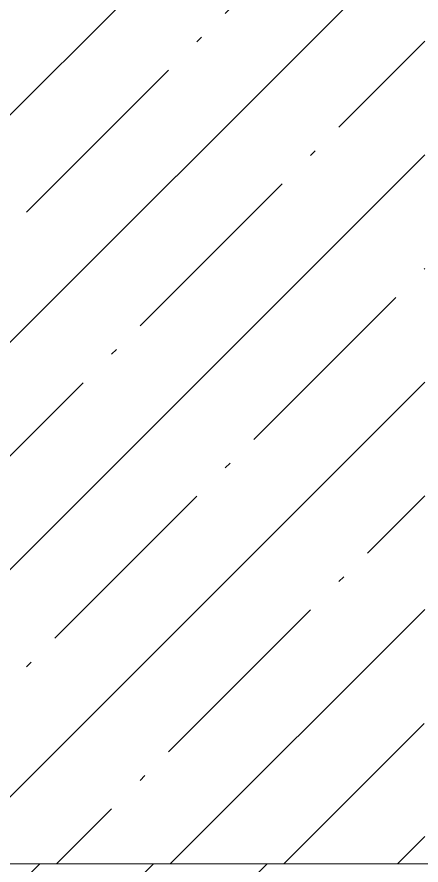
# Model space of a CAD drawing. Header units: millimetres. Extents: x 35770 to 248499, y -12553 to 31000.
# Drawn here: x 47425.4 to 47628.1, y 399.4 to 825 of the extents above; entities that cross this region are included whole.
import ezdxf

# ---------------------------------------------------------------- set-up
doc = ezdxf.new("R2010")
doc.units = ezdxf.units.MM
doc.layers.add('I-WALL', color=7, linetype='Continuous', lineweight=9)
doc.layers.add('S-COLS', color=7, linetype='Continuous', lineweight=9)
doc.layers.add('S-COLS-1', color=9, linetype='Continuous', lineweight=9, true_color=0x808080)

# ---------------------------------------------------------------- blocks, each defined once
blk = doc.blocks.new('BSC_Колонна _Прямоугольная - 500х500-V7-План отделки полов с раскладкой материалов 1 этажа в осях 17-23')
at = {"layer": 'S-COLS'}
h = blk.add_hatch(dxfattribs=at)
h.set_pattern_fill('FP_9', color=256, style=0, pattern_type=2)
h.set_pattern_definition([(45, (-47660, -150), (-57.02463, 57.02463), []), (45, (-47602.975, -150), (-57.02463, 57.02463), [100.806, -20.161, 3.353, -16.808])])
h.paths.add_polyline_path([(-220.79, -250), (250, -250), (250, 250), (-250, 250), (-250, -250)])
at = {"layer": 'S-COLS-1'}
blk.add_line((250, 250), (-250, 250), dxfattribs=at)

msp = doc.modelspace()

# ---------------------------------------------------------------- hatches: boundary and pattern name
at = {"layer": 'I-WALL'}
h = msp.add_hatch(dxfattribs=at)
h.set_pattern_fill('FP_1', color=256, style=0, pattern_type=2)
h.set_pattern_definition([(45, (0, 0), (-57.02463, 57.02463), []), (45, (57.025, 0), (-57.02463, 57.02463), [100.806, -20.161, 3.353, -16.808])])
h.paths.add_polyline_path([(47439.21, 400), (47630, 400), (47630, 7400), (47410, 7400), (47410, 400)])

# ---------------------------------------------------------------- block references
at = {"layer": 'S-COLS'}
msp.add_blockref('BSC_Колонна _Прямоугольная - 500х500-V7-План отделки полов с раскладкой материалов 1 этажа в осях 17-23', (47660, 150), dxfattribs=at)

doc.saveas('drawing.dxf')
